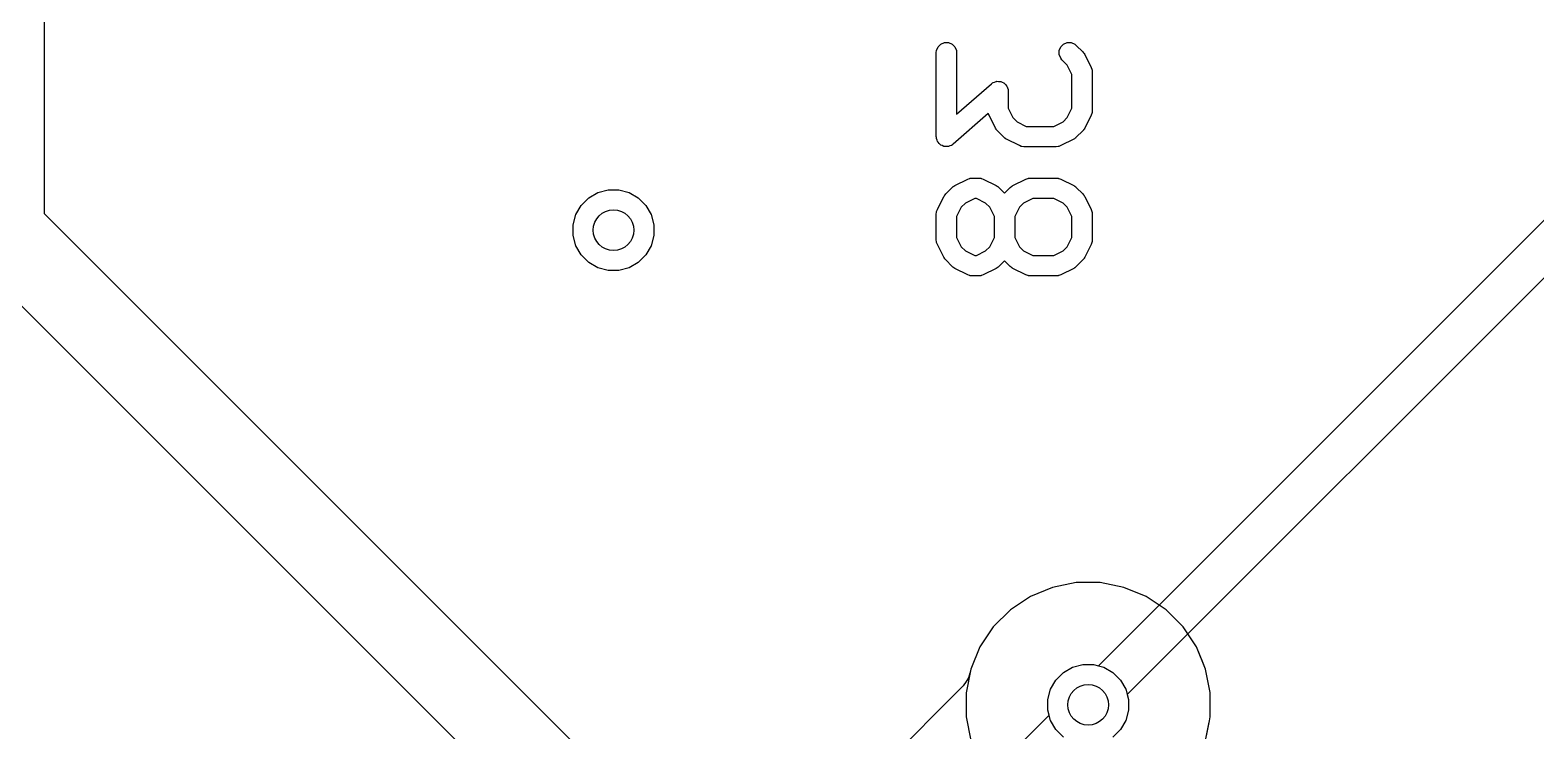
# Model space of a CAD drawing. Header units: inches. Extents: x 1.3 to 5.24, y -7.03 to -1.12.
# Drawn here: x 1.7204 to 2.1575, y -5.5784 to -5.375 of the extents above; entities that cross this region are included whole.
import ezdxf

# ---------------------------------------------------------------- set-up
doc = ezdxf.new("R2010")
doc.units = ezdxf.units.IN
doc.header["$MEASUREMENT"] = 0
for name, color, linetype, true_color in [('B.Cu', 153, 'CONTINUOUS', 0x4d7fc4), ('B.Silkscreen', 31, 'CONTINUOUS', 0xe8b2a7), ('F.Cu', 13, 'CONTINUOUS', 0xc83434), ('In1.Cu', 91, 'CONTINUOUS', 0x7fc87f), ('In2.Cu', 33, 'CONTINUOUS', 0xce7d2c)]:
    doc.layers.add(name, color=color, linetype=linetype, true_color=true_color)

msp = doc.modelspace()

# ---------------------------------------------------------------- linework, layer by layer
at = {"layer": 'B.Cu', "linetype": 'CONTINUOUS'}
for p, q in [((2.01722, -5.53678), (2.01077, -5.53945)), ((2.02407, -5.53541), (2.01722, -5.53678)), ((2.01722, -5.53678), (2.01722, -5.53678)), ((2.01722, -5.53678), (2.01722, -5.53678)), ((2.03105, -5.53541), (2.02407, -5.53541)), ((2.02407, -5.53541), (2.02407, -5.53541)), ((2.02407, -5.53541), (2.02407, -5.53541)), ((2.0379, -5.53678), (2.03105, -5.53541)), ((2.03105, -5.53541), (2.03105, -5.53541)), ((2.03105, -5.53541), (2.03105, -5.53541)), ((2.04435, -5.53945), (2.0379, -5.53678)), ((2.0379, -5.53678), (2.0379, -5.53678)), ((2.0379, -5.53678), (2.0379, -5.53678)), ((2.00496, -5.54333), (2.00002, -5.54827)), ((2.01077, -5.53945), (2.00496, -5.54333)), ((2.00496, -5.54333), (2.00496, -5.54333)), ((2.00496, -5.54333), (2.00496, -5.54333)), ((2.01077, -5.53945), (2.01077, -5.53945)), ((2.01077, -5.53945), (2.01077, -5.53945)), ((2.05016, -5.54333), (2.04435, -5.53945)), ((2.04435, -5.53945), (2.04435, -5.53945)), ((2.04435, -5.53945), (2.04435, -5.53945)), ((2.04435, -5.53945), (2.04435, -5.53945)), ((2.04435, -5.53945), (2.04435, -5.53945)), ((2.0551, -5.54827), (2.05016, -5.54333)), ((2.05016, -5.54333), (2.05016, -5.54333)), ((2.05016, -5.54333), (2.05016, -5.54333)), ((2.00002, -5.54827), (1.99614, -5.55407)), ((2.00002, -5.54827), (2.00002, -5.54827)), ((2.00002, -5.54827), (2.00002, -5.54827)), ((2.05898, -5.55407), (2.0551, -5.54827)), ((2.0551, -5.54827), (2.0551, -5.54827)), ((2.0551, -5.54827), (2.0551, -5.54827)), ((1.99614, -5.55407), (1.99347, -5.56052)), ((1.99614, -5.55407), (1.99614, -5.55407)), ((1.99614, -5.55407), (1.99614, -5.55407)), ((2.06165, -5.56052), (2.05898, -5.55407)), ((2.05898, -5.55407), (2.05898, -5.55407)), ((1.99347, -5.56053), (1.99211, -5.56737)), ((1.99347, -5.56052), (1.99347, -5.56053)), ((1.99347, -5.56053), (1.99347, -5.56053)), ((2.02037, -5.5615), (2.02304, -5.55995)), ((2.02304, -5.55995), (2.02602, -5.55916)), ((2.02602, -5.55916), (2.0291, -5.55916)), ((2.0291, -5.55916), (2.03208, -5.55995)), ((2.03208, -5.55995), (2.03475, -5.5615)), ((2.06165, -5.56053), (2.06165, -5.56052)), ((2.063, -5.56729), (2.06165, -5.56053)), ((2.01665, -5.56635), (2.01819, -5.56368)), ((2.01819, -5.56368), (2.02037, -5.5615)), ((2.03475, -5.5615), (2.03693, -5.56368)), ((2.03693, -5.56368), (2.03847, -5.56635)), ((1.99211, -5.56737), (1.99211, -5.57436)), ((2.01585, -5.56932), (2.01665, -5.56635)), ((2.01585, -5.57241), (2.01585, -5.56932)), ((2.03847, -5.56635), (2.03927, -5.56932)), ((2.03927, -5.56932), (2.03927, -5.57241)), ((2.06301, -5.56737), (2.063, -5.56729)), ((2.06301, -5.56988), (2.06301, -5.56737)), ((2.06301, -5.56737), (2.06301, -5.56737)), ((2.06301, -5.56737), (2.06301, -5.56737)), ((2.01665, -5.57539), (2.01585, -5.57241)), ((2.03927, -5.57241), (2.03847, -5.57539)), ((2.06301, -5.57436), (2.06301, -5.56988)), ((1.99211, -5.57436), (1.99347, -5.58121)), ((2.01819, -5.57806), (2.01665, -5.57539)), ((2.02037, -5.58024), (2.01819, -5.57806)), ((2.03693, -5.57806), (2.03475, -5.58024)), ((2.03847, -5.57539), (2.03693, -5.57806)), ((2.06175, -5.58072), (2.0627, -5.57592)), ((2.0627, -5.57592), (2.06277, -5.57557)), ((2.0627, -5.57592), (2.0627, -5.57592)), ((2.06277, -5.57557), (2.06301, -5.57436))]:
    msp.add_line(p, q, dxfattribs=at)
at = {"layer": 'B.Cu'}
for centre in [(1.88976, -5.43307), (2.02756, -5.57087)]:
    msp.add_circle(centre, 0.00591, dxfattribs=at)
at = {"layer": 'B.Silkscreen', "linetype": 'CONTINUOUS'}
for p, q in [((1.98346, -5.38151), (1.98351, -5.38094)), ((1.98346, -5.40589), (1.98346, -5.38151)), ((1.98351, -5.38094), (1.98396, -5.37987)), ((1.98396, -5.37987), (1.98477, -5.37906)), ((1.98477, -5.37906), (1.98583, -5.37862)), ((1.98583, -5.37862), (1.98699, -5.37862)), ((1.98699, -5.37862), (1.98805, -5.37906)), ((1.98805, -5.37906), (1.98887, -5.37987)), ((1.98887, -5.37987), (1.98931, -5.38094)), ((1.98931, -5.38094), (1.98936, -5.38151)), ((1.98936, -5.38151), (1.98936, -5.39938)), ((2.01913, -5.38094), (2.01958, -5.37987)), ((2.01913, -5.38209), (2.01913, -5.38094)), ((2.01958, -5.37987), (2.02039, -5.37906)), ((2.02039, -5.37906), (2.02145, -5.37862)), ((2.02145, -5.37862), (2.02261, -5.37862)), ((2.02261, -5.37862), (2.02367, -5.37906)), ((2.02367, -5.37906), (2.02412, -5.37943)), ((2.02412, -5.37943), (2.02599, -5.3813)), ((2.02599, -5.3813), (2.02618, -5.38153)), ((2.02618, -5.38153), (2.02624, -5.38158)), ((2.02624, -5.38158), (2.02629, -5.38167)), ((2.01958, -5.38316), (2.01913, -5.38209)), ((2.01994, -5.3836), (2.01958, -5.38316)), ((2.02148, -5.38514), (2.01994, -5.3836)), ((2.02283, -5.38784), (2.02148, -5.38514)), ((2.02629, -5.38167), (2.02636, -5.38175)), ((2.02636, -5.38175), (2.02639, -5.38182)), ((2.02639, -5.38182), (2.02655, -5.38207)), ((2.02655, -5.38207), (2.02842, -5.38582)), ((2.02842, -5.38582), (2.02863, -5.38636)), ((1.99971, -5.39036), (1.99977, -5.39031)), ((1.99977, -5.39031), (1.99982, -5.39029)), ((1.99982, -5.39029), (1.99993, -5.3902)), ((1.99993, -5.3902), (2.00039, -5.39005)), ((2.00039, -5.39005), (2.00083, -5.38987)), ((2.00083, -5.38987), (2.00093, -5.38987)), ((2.00093, -5.38987), (2.00103, -5.38984)), ((2.00103, -5.38984), (2.0015, -5.38987)), ((2.0015, -5.38987), (2.00198, -5.38987)), ((2.00198, -5.38987), (2.00208, -5.38991)), ((2.00208, -5.38991), (2.00218, -5.38991)), ((2.00218, -5.38991), (2.00261, -5.39012)), ((2.00261, -5.39012), (2.00305, -5.39031)), ((2.00305, -5.39031), (2.00312, -5.39038)), ((2.02283, -5.39769), (2.02283, -5.38784)), ((2.02863, -5.38636), (2.02864, -5.38647)), ((2.02864, -5.38647), (2.02868, -5.38656)), ((2.02868, -5.38656), (2.02873, -5.38714)), ((2.02873, -5.38714), (2.02873, -5.39839)), ((1.98936, -5.39938), (1.99946, -5.39054)), ((1.99946, -5.39054), (1.99971, -5.39036)), ((2.00312, -5.39038), (2.00321, -5.39042)), ((2.00321, -5.39042), (2.00352, -5.39078)), ((2.00352, -5.39078), (2.00386, -5.39112)), ((2.00386, -5.39112), (2.0039, -5.39121)), ((2.0039, -5.39121), (2.00397, -5.39129)), ((2.00397, -5.39129), (2.00412, -5.39174)), ((2.00412, -5.39174), (2.0043, -5.39219)), ((2.0043, -5.39219), (2.00432, -5.39233)), ((2.00432, -5.39233), (2.00434, -5.39238)), ((2.00434, -5.39238), (2.00433, -5.39246)), ((2.00433, -5.39246), (2.00436, -5.39276)), ((2.00436, -5.39276), (2.00436, -5.39769)), ((2.00436, -5.39769), (2.00571, -5.40039)), ((2.02148, -5.40039), (2.02283, -5.39769)), ((2.02864, -5.39906), (2.02863, -5.39917)), ((2.02868, -5.39896), (2.02864, -5.39906)), ((2.02873, -5.39839), (2.02868, -5.39896)), ((1.99856, -5.39918), (1.98835, -5.40811)), ((1.99877, -5.39971), (1.99856, -5.39918)), ((2.00064, -5.40346), (1.99877, -5.39971)), ((2.00571, -5.40039), (2.00691, -5.40159)), ((2.00691, -5.40159), (2.0096, -5.40293)), ((2.0096, -5.40293), (2.01758, -5.40293)), ((2.01758, -5.40293), (2.02028, -5.40159)), ((2.02028, -5.40159), (2.02148, -5.40039)), ((2.02842, -5.39971), (2.02655, -5.40346)), ((2.02863, -5.39917), (2.02842, -5.39971)), ((1.98349, -5.40619), (1.98346, -5.40589)), ((1.98348, -5.40627), (1.98349, -5.40619)), ((1.9835, -5.40632), (1.98348, -5.40627)), ((1.98351, -5.40646), (1.9835, -5.40632)), ((1.9837, -5.40691), (1.98351, -5.40646)), ((1.98385, -5.40736), (1.9837, -5.40691)), ((1.98392, -5.40744), (1.98385, -5.40736)), ((1.98396, -5.40753), (1.98392, -5.40744)), ((1.98429, -5.40787), (1.98396, -5.40753)), ((2.0008, -5.40371), (2.00064, -5.40346)), ((2.00083, -5.40378), (2.0008, -5.40371)), ((2.00089, -5.40386), (2.00083, -5.40378)), ((2.00095, -5.40395), (2.00089, -5.40386)), ((2.00101, -5.404), (2.00095, -5.40395)), ((2.0012, -5.40423), (2.00101, -5.404)), ((2.00307, -5.4061), (2.0012, -5.40423)), ((2.0033, -5.40629), (2.00307, -5.4061)), ((2.00335, -5.40634), (2.0033, -5.40629)), ((2.00344, -5.4064), (2.00335, -5.40634)), ((2.00352, -5.40647), (2.00344, -5.4064)), ((2.00359, -5.4065), (2.00352, -5.40647)), ((2.00384, -5.40665), (2.00359, -5.4065)), ((2.00759, -5.40853), (2.00384, -5.40665)), ((2.02335, -5.40665), (2.0196, -5.40853)), ((2.0236, -5.4065), (2.02335, -5.40665)), ((2.02367, -5.40647), (2.0236, -5.4065)), ((2.02375, -5.4064), (2.02367, -5.40647)), ((2.02384, -5.40634), (2.02375, -5.4064)), ((2.02389, -5.40629), (2.02384, -5.40634)), ((2.02412, -5.4061), (2.02389, -5.40629)), ((2.02599, -5.40423), (2.02412, -5.4061)), ((2.02618, -5.404), (2.02599, -5.40423)), ((2.02624, -5.40395), (2.02618, -5.404)), ((2.02629, -5.40386), (2.02624, -5.40395)), ((2.02636, -5.40378), (2.02629, -5.40386)), ((2.02639, -5.40371), (2.02636, -5.40378)), ((2.02655, -5.40346), (2.02639, -5.40371)), ((1.98461, -5.40823), (1.98429, -5.40787)), ((1.9847, -5.40827), (1.98461, -5.40823)), ((1.98477, -5.40834), (1.9847, -5.40827)), ((1.98521, -5.40853), (1.98477, -5.40834)), ((1.98564, -5.40874), (1.98521, -5.40853)), ((1.98574, -5.40874), (1.98564, -5.40874)), ((1.98583, -5.40878), (1.98574, -5.40874)), ((1.98631, -5.40878), (1.98583, -5.40878)), ((1.98679, -5.40881), (1.98631, -5.40878)), ((1.98689, -5.40878), (1.98679, -5.40881)), ((1.98699, -5.40878), (1.98689, -5.40878)), ((1.98743, -5.4086), (1.98699, -5.40878)), ((1.98788, -5.40845), (1.98743, -5.4086)), ((1.988, -5.40836), (1.98788, -5.40845)), ((1.98805, -5.40834), (1.988, -5.40836)), ((1.98811, -5.40829), (1.98805, -5.40834)), ((1.98835, -5.40811), (1.98811, -5.40829)), ((2.00813, -5.40873), (2.00759, -5.40853)), ((2.00823, -5.40874), (2.00813, -5.40873)), ((2.00833, -5.40878), (2.00823, -5.40874)), ((2.00891, -5.40884), (2.00833, -5.40878)), ((2.01828, -5.40884), (2.00891, -5.40884)), ((2.01886, -5.40878), (2.01828, -5.40884)), ((2.01896, -5.40874), (2.01886, -5.40878)), ((2.01906, -5.40873), (2.01896, -5.40874)), ((2.0196, -5.40853), (2.01906, -5.40873)), ((1.9862, -5.42255), (1.98807, -5.42067)), ((1.98807, -5.42067), (1.9883, -5.42049)), ((1.9883, -5.42049), (1.98835, -5.42043)), ((1.98835, -5.42043), (1.98844, -5.42037)), ((1.98844, -5.42037), (1.98852, -5.4203)), ((1.98852, -5.4203), (1.98859, -5.42027)), ((1.98859, -5.42027), (1.98884, -5.42012)), ((1.98884, -5.42012), (1.99259, -5.41824)), ((1.99259, -5.41824), (1.99313, -5.41804)), ((1.99313, -5.41804), (1.99324, -5.41803)), ((1.99324, -5.41803), (1.99333, -5.41799)), ((1.99333, -5.41799), (1.99391, -5.41793)), ((1.99391, -5.41793), (1.99578, -5.41793)), ((1.99578, -5.41793), (1.99636, -5.41799)), ((1.99636, -5.41799), (1.99646, -5.41803)), ((1.99646, -5.41803), (1.99656, -5.41804)), ((1.99656, -5.41804), (1.9971, -5.41824)), ((1.9971, -5.41824), (2.00085, -5.42012)), ((2.00085, -5.42012), (2.0011, -5.42027)), ((2.0011, -5.42027), (2.00117, -5.4203)), ((2.00117, -5.4203), (2.00125, -5.42037)), ((2.00125, -5.42037), (2.00134, -5.42043)), ((2.00134, -5.42043), (2.0014, -5.42049)), ((2.0014, -5.42049), (2.00162, -5.42067)), ((2.00162, -5.42067), (2.00328, -5.42233)), ((2.00328, -5.42233), (2.00494, -5.42067)), ((2.00494, -5.42067), (2.00517, -5.42049)), ((2.00517, -5.42049), (2.00522, -5.42043)), ((2.00522, -5.42043), (2.00531, -5.42037)), ((2.00531, -5.42037), (2.00539, -5.4203)), ((2.00539, -5.4203), (2.00546, -5.42027)), ((2.00546, -5.42027), (2.00571, -5.42012)), ((2.00571, -5.42012), (2.00946, -5.41824)), ((2.00946, -5.41824), (2.01, -5.41804)), ((2.01, -5.41804), (2.01011, -5.41803)), ((2.01011, -5.41803), (2.01021, -5.41799)), ((2.01021, -5.41799), (2.01078, -5.41793)), ((2.01078, -5.41793), (2.01828, -5.41793)), ((2.01828, -5.41793), (2.01886, -5.41799)), ((2.01886, -5.41799), (2.01896, -5.41803)), ((2.01896, -5.41803), (2.01906, -5.41804)), ((2.01906, -5.41804), (2.0196, -5.41824)), ((2.0196, -5.41824), (2.02335, -5.42012)), ((2.02335, -5.42012), (2.0236, -5.42027)), ((2.0236, -5.42027), (2.02367, -5.4203)), ((2.02367, -5.4203), (2.02375, -5.42037)), ((2.02375, -5.42037), (2.02384, -5.42043)), ((2.02384, -5.42043), (2.02389, -5.42049)), ((2.02389, -5.42049), (2.02412, -5.42067)), ((2.02412, -5.42067), (2.02599, -5.42255)), ((1.98377, -5.42706), (1.98564, -5.42331)), ((1.98564, -5.42331), (1.9858, -5.42307)), ((1.9858, -5.42307), (1.98583, -5.42299)), ((1.98583, -5.42299), (1.9859, -5.42291)), ((1.9859, -5.42291), (1.98595, -5.42282)), ((1.98595, -5.42282), (1.98601, -5.42277)), ((1.98601, -5.42277), (1.9862, -5.42255)), ((1.99191, -5.42519), (1.99071, -5.42638)), ((1.99461, -5.42384), (1.99191, -5.42519)), ((1.99509, -5.42384), (1.99461, -5.42384)), ((1.99778, -5.42519), (1.99509, -5.42384)), ((1.99898, -5.42638), (1.99778, -5.42519)), ((2.00878, -5.42519), (2.00758, -5.42638)), ((2.01148, -5.42384), (2.00878, -5.42519)), ((2.01758, -5.42384), (2.01148, -5.42384)), ((2.02028, -5.42519), (2.01758, -5.42384)), ((2.02148, -5.42638), (2.02028, -5.42519)), ((2.02599, -5.42255), (2.02618, -5.42277)), ((2.02618, -5.42277), (2.02624, -5.42282)), ((2.02624, -5.42282), (2.02629, -5.42291)), ((2.02629, -5.42291), (2.02636, -5.42299)), ((2.02636, -5.42299), (2.02639, -5.42307)), ((2.02639, -5.42307), (2.02655, -5.42331)), ((2.02655, -5.42331), (2.02842, -5.42706)), ((1.98346, -5.42838), (1.98351, -5.42781)), ((1.98346, -5.43588), (1.98346, -5.42838)), ((1.98351, -5.42781), (1.98355, -5.42771)), ((1.98355, -5.42771), (1.98356, -5.4276)), ((1.98356, -5.4276), (1.98377, -5.42706)), ((1.99071, -5.42638), (1.98936, -5.42908)), ((1.98936, -5.42908), (1.98936, -5.43519)), ((2.00033, -5.42908), (1.99898, -5.42638)), ((2.00033, -5.43519), (2.00033, -5.42908)), ((2.00758, -5.42638), (2.00624, -5.42908)), ((2.00624, -5.42908), (2.00624, -5.43519)), ((2.02283, -5.42908), (2.02148, -5.42638)), ((2.02283, -5.43519), (2.02283, -5.42908)), ((2.02842, -5.42706), (2.02863, -5.4276)), ((2.02863, -5.4276), (2.02864, -5.42771)), ((2.02864, -5.42771), (2.02868, -5.42781)), ((2.02868, -5.42781), (2.02873, -5.42838)), ((2.02873, -5.42838), (2.02873, -5.43588)), ((1.98351, -5.43646), (1.98346, -5.43588)), ((1.98355, -5.43656), (1.98351, -5.43646)), ((1.98356, -5.43666), (1.98355, -5.43656)), ((1.98377, -5.4372), (1.98356, -5.43666)), ((1.98564, -5.44095), (1.98377, -5.4372)), ((1.98936, -5.43519), (1.99071, -5.43788)), ((1.99071, -5.43788), (1.99191, -5.43908)), ((1.99778, -5.43908), (1.99898, -5.43788)), ((1.99898, -5.43788), (2.00033, -5.43519)), ((2.00624, -5.43519), (2.00758, -5.43788)), ((2.00758, -5.43788), (2.00878, -5.43908)), ((2.02028, -5.43908), (2.02148, -5.43788)), ((2.02148, -5.43788), (2.02283, -5.43519)), ((2.02842, -5.4372), (2.02655, -5.44095)), ((2.02863, -5.43666), (2.02842, -5.4372)), ((2.02864, -5.43656), (2.02863, -5.43666)), ((2.02868, -5.43646), (2.02864, -5.43656)), ((2.02873, -5.43588), (2.02868, -5.43646)), ((1.9858, -5.4412), (1.98564, -5.44095)), ((1.98583, -5.44127), (1.9858, -5.4412)), ((1.9859, -5.44135), (1.98583, -5.44127)), ((1.98595, -5.44144), (1.9859, -5.44135)), ((1.98601, -5.44149), (1.98595, -5.44144)), ((1.9862, -5.44172), (1.98601, -5.44149)), ((1.98807, -5.4436), (1.9862, -5.44172)), ((1.99191, -5.43908), (1.99461, -5.44043)), ((1.99461, -5.44043), (1.99509, -5.44043)), ((1.99509, -5.44043), (1.99778, -5.43908)), ((2.00328, -5.44193), (2.00162, -5.4436)), ((2.00494, -5.4436), (2.00328, -5.44193)), ((2.00878, -5.43908), (2.01148, -5.44043)), ((2.01148, -5.44043), (2.01758, -5.44043)), ((2.01758, -5.44043), (2.02028, -5.43908)), ((2.02599, -5.44172), (2.02412, -5.4436)), ((2.02618, -5.44149), (2.02599, -5.44172)), ((2.02624, -5.44144), (2.02618, -5.44149)), ((2.02629, -5.44135), (2.02624, -5.44144)), ((2.02636, -5.44127), (2.02629, -5.44135)), ((2.02639, -5.4412), (2.02636, -5.44127)), ((2.02655, -5.44095), (2.02639, -5.4412)), ((1.9883, -5.44378), (1.98807, -5.4436)), ((1.98835, -5.44384), (1.9883, -5.44378)), ((1.98844, -5.4439), (1.98835, -5.44384)), ((1.98852, -5.44396), (1.98844, -5.4439)), ((1.98859, -5.44399), (1.98852, -5.44396)), ((1.98884, -5.44415), (1.98859, -5.44399)), ((1.99259, -5.44602), (1.98884, -5.44415)), ((1.99313, -5.44623), (1.99259, -5.44602)), ((1.99324, -5.44624), (1.99313, -5.44623)), ((1.99333, -5.44628), (1.99324, -5.44624)), ((1.99391, -5.44633), (1.99333, -5.44628)), ((1.99578, -5.44633), (1.99391, -5.44633)), ((1.99636, -5.44628), (1.99578, -5.44633)), ((1.99646, -5.44624), (1.99636, -5.44628)), ((1.99656, -5.44623), (1.99646, -5.44624)), ((1.9971, -5.44602), (1.99656, -5.44623)), ((2.00085, -5.44415), (1.9971, -5.44602)), ((2.0011, -5.44399), (2.00085, -5.44415)), ((2.00117, -5.44396), (2.0011, -5.44399)), ((2.00125, -5.4439), (2.00117, -5.44396)), ((2.00134, -5.44384), (2.00125, -5.4439)), ((2.0014, -5.44378), (2.00134, -5.44384)), ((2.00162, -5.4436), (2.0014, -5.44378)), ((2.00517, -5.44378), (2.00494, -5.4436)), ((2.00522, -5.44384), (2.00517, -5.44378)), ((2.00531, -5.4439), (2.00522, -5.44384)), ((2.00539, -5.44396), (2.00531, -5.4439)), ((2.00546, -5.44399), (2.00539, -5.44396)), ((2.00571, -5.44415), (2.00546, -5.44399)), ((2.00946, -5.44602), (2.00571, -5.44415)), ((2.01, -5.44623), (2.00946, -5.44602)), ((2.01011, -5.44624), (2.01, -5.44623)), ((2.01021, -5.44628), (2.01011, -5.44624)), ((2.01078, -5.44633), (2.01021, -5.44628)), ((2.01828, -5.44633), (2.01078, -5.44633)), ((2.01886, -5.44628), (2.01828, -5.44633)), ((2.01896, -5.44624), (2.01886, -5.44628)), ((2.01906, -5.44623), (2.01896, -5.44624)), ((2.0196, -5.44602), (2.01906, -5.44623)), ((2.02335, -5.44415), (2.0196, -5.44602)), ((2.0236, -5.44399), (2.02335, -5.44415)), ((2.02367, -5.44396), (2.0236, -5.44399)), ((2.02375, -5.4439), (2.02367, -5.44396)), ((2.02384, -5.44384), (2.02375, -5.4439)), ((2.02389, -5.44378), (2.02384, -5.44384)), ((2.02412, -5.4436), (2.02389, -5.44378))]:
    msp.add_line(p, q, dxfattribs=at)
at = {"layer": 'F.Cu', "linetype": 'CONTINUOUS'}
for p, q in [((2.01722, -5.53678), (2.01077, -5.53945)), ((2.02407, -5.53541), (2.01722, -5.53678)), ((2.01722, -5.53678), (2.01722, -5.53678)), ((2.01722, -5.53678), (2.01722, -5.53678)), ((2.03105, -5.53541), (2.02407, -5.53541)), ((2.02407, -5.53541), (2.02407, -5.53541)), ((2.02407, -5.53541), (2.02407, -5.53541)), ((2.0379, -5.53678), (2.03105, -5.53541)), ((2.03105, -5.53541), (2.03105, -5.53541)), ((2.03105, -5.53541), (2.03105, -5.53541)), ((2.04435, -5.53945), (2.0379, -5.53678)), ((2.0379, -5.53678), (2.0379, -5.53678)), ((2.0379, -5.53678), (2.0379, -5.53678)), ((2.00496, -5.54333), (2.00002, -5.54827)), ((2.01077, -5.53945), (2.00496, -5.54333)), ((2.00496, -5.54333), (2.00496, -5.54333)), ((2.00496, -5.54333), (2.00496, -5.54333)), ((2.01077, -5.53945), (2.01077, -5.53945)), ((2.01077, -5.53945), (2.01077, -5.53945)), ((2.05016, -5.54333), (2.04435, -5.53945)), ((2.04435, -5.53945), (2.04435, -5.53945)), ((2.04435, -5.53945), (2.04435, -5.53945)), ((2.04435, -5.53945), (2.04435, -5.53945)), ((2.04435, -5.53945), (2.04435, -5.53945)), ((2.0551, -5.54827), (2.05016, -5.54333)), ((2.05016, -5.54333), (2.05016, -5.54333)), ((2.05016, -5.54333), (2.05016, -5.54333)), ((2.00002, -5.54827), (1.99614, -5.55407)), ((2.00002, -5.54827), (2.00002, -5.54827)), ((2.00002, -5.54827), (2.00002, -5.54827)), ((2.05898, -5.55407), (2.0551, -5.54827)), ((2.0551, -5.54827), (2.0551, -5.54827)), ((2.0551, -5.54827), (2.0551, -5.54827)), ((1.99614, -5.55407), (1.99347, -5.56052)), ((1.99614, -5.55407), (1.99614, -5.55407)), ((1.99614, -5.55407), (1.99614, -5.55407)), ((2.06093, -5.55878), (2.05898, -5.55407)), ((2.05898, -5.55407), (2.05898, -5.55407)), ((1.99347, -5.56053), (1.99324, -5.56169)), ((1.99347, -5.56052), (1.99347, -5.56052)), ((1.99347, -5.56052), (1.99347, -5.56053)), ((1.99347, -5.56053), (1.99347, -5.56053)), ((2.02037, -5.5615), (2.02304, -5.55995)), ((2.02304, -5.55995), (2.02602, -5.55916)), ((2.02602, -5.55916), (2.0291, -5.55916)), ((2.0291, -5.55916), (2.03208, -5.55995)), ((2.03208, -5.55995), (2.03475, -5.5615)), ((2.06165, -5.56052), (2.06093, -5.55878)), ((2.06165, -5.56053), (2.06165, -5.56052)), ((2.06165, -5.56052), (2.06165, -5.56052)), ((2.063, -5.56729), (2.06165, -5.56053)), ((1.99217, -5.56415), (1.9913, -5.56534)), ((1.99278, -5.563), (1.99217, -5.56415)), ((1.99324, -5.56169), (1.99278, -5.563)), ((1.99324, -5.56169), (1.99324, -5.56169)), ((1.99324, -5.56169), (1.99324, -5.56169)), ((2.01665, -5.56635), (2.01819, -5.56368)), ((2.01819, -5.56368), (2.02037, -5.5615)), ((2.03475, -5.5615), (2.03693, -5.56368)), ((2.03693, -5.56368), (2.03847, -5.56635)), ((1.9913, -5.56534), (1.8865, -5.67014)), ((2.01585, -5.56932), (2.01665, -5.56635)), ((2.01585, -5.57241), (2.01585, -5.56932)), ((2.03847, -5.56635), (2.03927, -5.56932)), ((2.03927, -5.56932), (2.03927, -5.57241)), ((2.06301, -5.56737), (2.063, -5.56729)), ((2.06301, -5.57436), (2.06301, -5.56737)), ((1.90527, -5.6848), (2.01623, -5.57384)), ((2.01623, -5.57384), (2.01585, -5.57241)), ((2.03927, -5.57241), (2.03847, -5.57539)), ((2.03693, -5.57806), (2.03475, -5.58024)), ((2.03847, -5.57539), (2.03693, -5.57806)), ((2.06191, -5.5799), (2.06277, -5.57557)), ((2.06277, -5.57557), (2.06301, -5.57436)), ((2.06277, -5.57557), (2.06277, -5.57557))]:
    msp.add_line(p, q, dxfattribs=at)
at = {"layer": 'F.Cu'}
for centre in [(1.88976, -5.43307), (2.02756, -5.57087)]:
    msp.add_circle(centre, 0.00591, dxfattribs=at)
at = {"layer": 'In1.Cu', "linetype": 'CONTINUOUS'}
for p, q in [((1.88039, -5.42588), (1.88257, -5.4237)), ((1.88257, -5.4237), (1.88524, -5.42216)), ((1.88524, -5.42216), (1.88822, -5.42136)), ((1.88822, -5.42136), (1.89131, -5.42136)), ((1.89131, -5.42136), (1.89428, -5.42216)), ((1.89428, -5.42216), (1.89695, -5.4237)), ((1.89695, -5.4237), (1.89913, -5.42588)), ((1.87805, -5.43153), (1.87885, -5.42855)), ((1.87885, -5.42855), (1.88039, -5.42588)), ((1.89913, -5.42588), (1.90068, -5.42855)), ((1.90068, -5.42855), (1.90147, -5.43153)), ((1.87805, -5.43461), (1.87805, -5.43153)), ((1.90147, -5.43153), (1.90147, -5.43461)), ((1.87885, -5.43759), (1.87805, -5.43461)), ((1.88039, -5.44026), (1.87885, -5.43759)), ((1.90068, -5.43759), (1.89913, -5.44026)), ((1.90147, -5.43461), (1.90068, -5.43759)), ((1.88257, -5.44244), (1.88039, -5.44026)), ((1.88524, -5.44398), (1.88257, -5.44244)), ((1.89695, -5.44244), (1.89428, -5.44398)), ((1.89913, -5.44026), (1.89695, -5.44244)), ((1.88822, -5.44478), (1.88524, -5.44398)), ((1.89131, -5.44478), (1.88822, -5.44478)), ((1.89428, -5.44398), (1.89131, -5.44478)), ((2.02037, -5.5615), (2.02304, -5.55995)), ((2.02304, -5.55995), (2.02602, -5.55916)), ((2.02602, -5.55916), (2.0291, -5.55916)), ((2.0291, -5.55916), (2.03208, -5.55995)), ((2.03208, -5.55995), (2.03475, -5.5615)), ((2.01665, -5.56635), (2.01819, -5.56368)), ((2.01819, -5.56368), (2.02037, -5.5615)), ((2.03475, -5.5615), (2.03693, -5.56368)), ((2.03693, -5.56368), (2.03847, -5.56635)), ((2.01585, -5.56932), (2.01665, -5.56635)), ((2.01585, -5.57241), (2.01585, -5.56932)), ((2.03847, -5.56635), (2.03927, -5.56932)), ((2.03927, -5.56932), (2.03927, -5.57241)), ((2.01665, -5.57539), (2.01585, -5.57241)), ((2.03927, -5.57241), (2.03847, -5.57539)), ((2.01819, -5.57806), (2.01665, -5.57539)), ((2.02037, -5.58024), (2.01819, -5.57806)), ((2.03693, -5.57806), (2.03475, -5.58024)), ((2.03847, -5.57539), (2.03693, -5.57806))]:
    msp.add_line(p, q, dxfattribs=at)
at = {"layer": 'In1.Cu'}
for centre in [(1.88976, -5.43307), (2.02756, -5.57087)]:
    msp.add_circle(centre, 0.00591, dxfattribs=at)
at = {"layer": 'In2.Cu', "linetype": 'CONTINUOUS'}
for p, q in [((1.72441, -4.48783), (1.72441, -5.42818)), ((2.03053, -5.55954), (2.23819, -5.35188)), ((2.24827, -5.35851), (2.03889, -5.56789)), ((1.88039, -5.42588), (1.88257, -5.4237)), ((1.88257, -5.4237), (1.88524, -5.42216)), ((1.88524, -5.42216), (1.88822, -5.42136)), ((1.88822, -5.42136), (1.89131, -5.42136)), ((1.89131, -5.42136), (1.89428, -5.42216)), ((1.89428, -5.42216), (1.89695, -5.4237)), ((1.89695, -5.4237), (1.89913, -5.42588)), ((1.72441, -5.42818), (2.18993, -5.8937)), ((1.87805, -5.43153), (1.87885, -5.42855)), ((1.87885, -5.42855), (1.88039, -5.42588)), ((1.89913, -5.42588), (1.90068, -5.42855)), ((1.90068, -5.42855), (1.90147, -5.43153)), ((1.87805, -5.43461), (1.87805, -5.43153)), ((1.90147, -5.43153), (1.90147, -5.43461)), ((1.87885, -5.43759), (1.87805, -5.43461)), ((1.88039, -5.44026), (1.87885, -5.43759)), ((1.90068, -5.43759), (1.89913, -5.44026)), ((1.90147, -5.43461), (1.90068, -5.43759)), ((2.17669, -5.91386), (1.70425, -5.44142)), ((1.88257, -5.44244), (1.88039, -5.44026)), ((1.88524, -5.44398), (1.88257, -5.44244)), ((1.89695, -5.44244), (1.89428, -5.44398)), ((1.89913, -5.44026), (1.89695, -5.44244)), ((1.88822, -5.44478), (1.88524, -5.44398)), ((1.89131, -5.44478), (1.88822, -5.44478)), ((1.89428, -5.44398), (1.89131, -5.44478)), ((2.02037, -5.5615), (2.02304, -5.55995)), ((2.02304, -5.55995), (2.02602, -5.55916)), ((2.02602, -5.55916), (2.0291, -5.55916)), ((2.0291, -5.55916), (2.03053, -5.55954)), ((2.01665, -5.56635), (2.01819, -5.56368)), ((2.01819, -5.56368), (2.02037, -5.5615)), ((2.01585, -5.56932), (2.01665, -5.56635)), ((2.01585, -5.57241), (2.01585, -5.56932)), ((2.03889, -5.56789), (2.03927, -5.56932)), ((2.03927, -5.56932), (2.03927, -5.57241)), ((2.01665, -5.57539), (2.01585, -5.57241)), ((2.03927, -5.57241), (2.03847, -5.57539)), ((2.01819, -5.57806), (2.01665, -5.57539)), ((2.02037, -5.58024), (2.01819, -5.57806)), ((2.03693, -5.57806), (2.03475, -5.58024)), ((2.03847, -5.57539), (2.03693, -5.57806))]:
    msp.add_line(p, q, dxfattribs=at)
at = {"layer": 'In2.Cu'}
for centre in [(1.88976, -5.43307), (2.02756, -5.57087)]:
    msp.add_circle(centre, 0.00591, dxfattribs=at)

doc.saveas('drawing.dxf')
